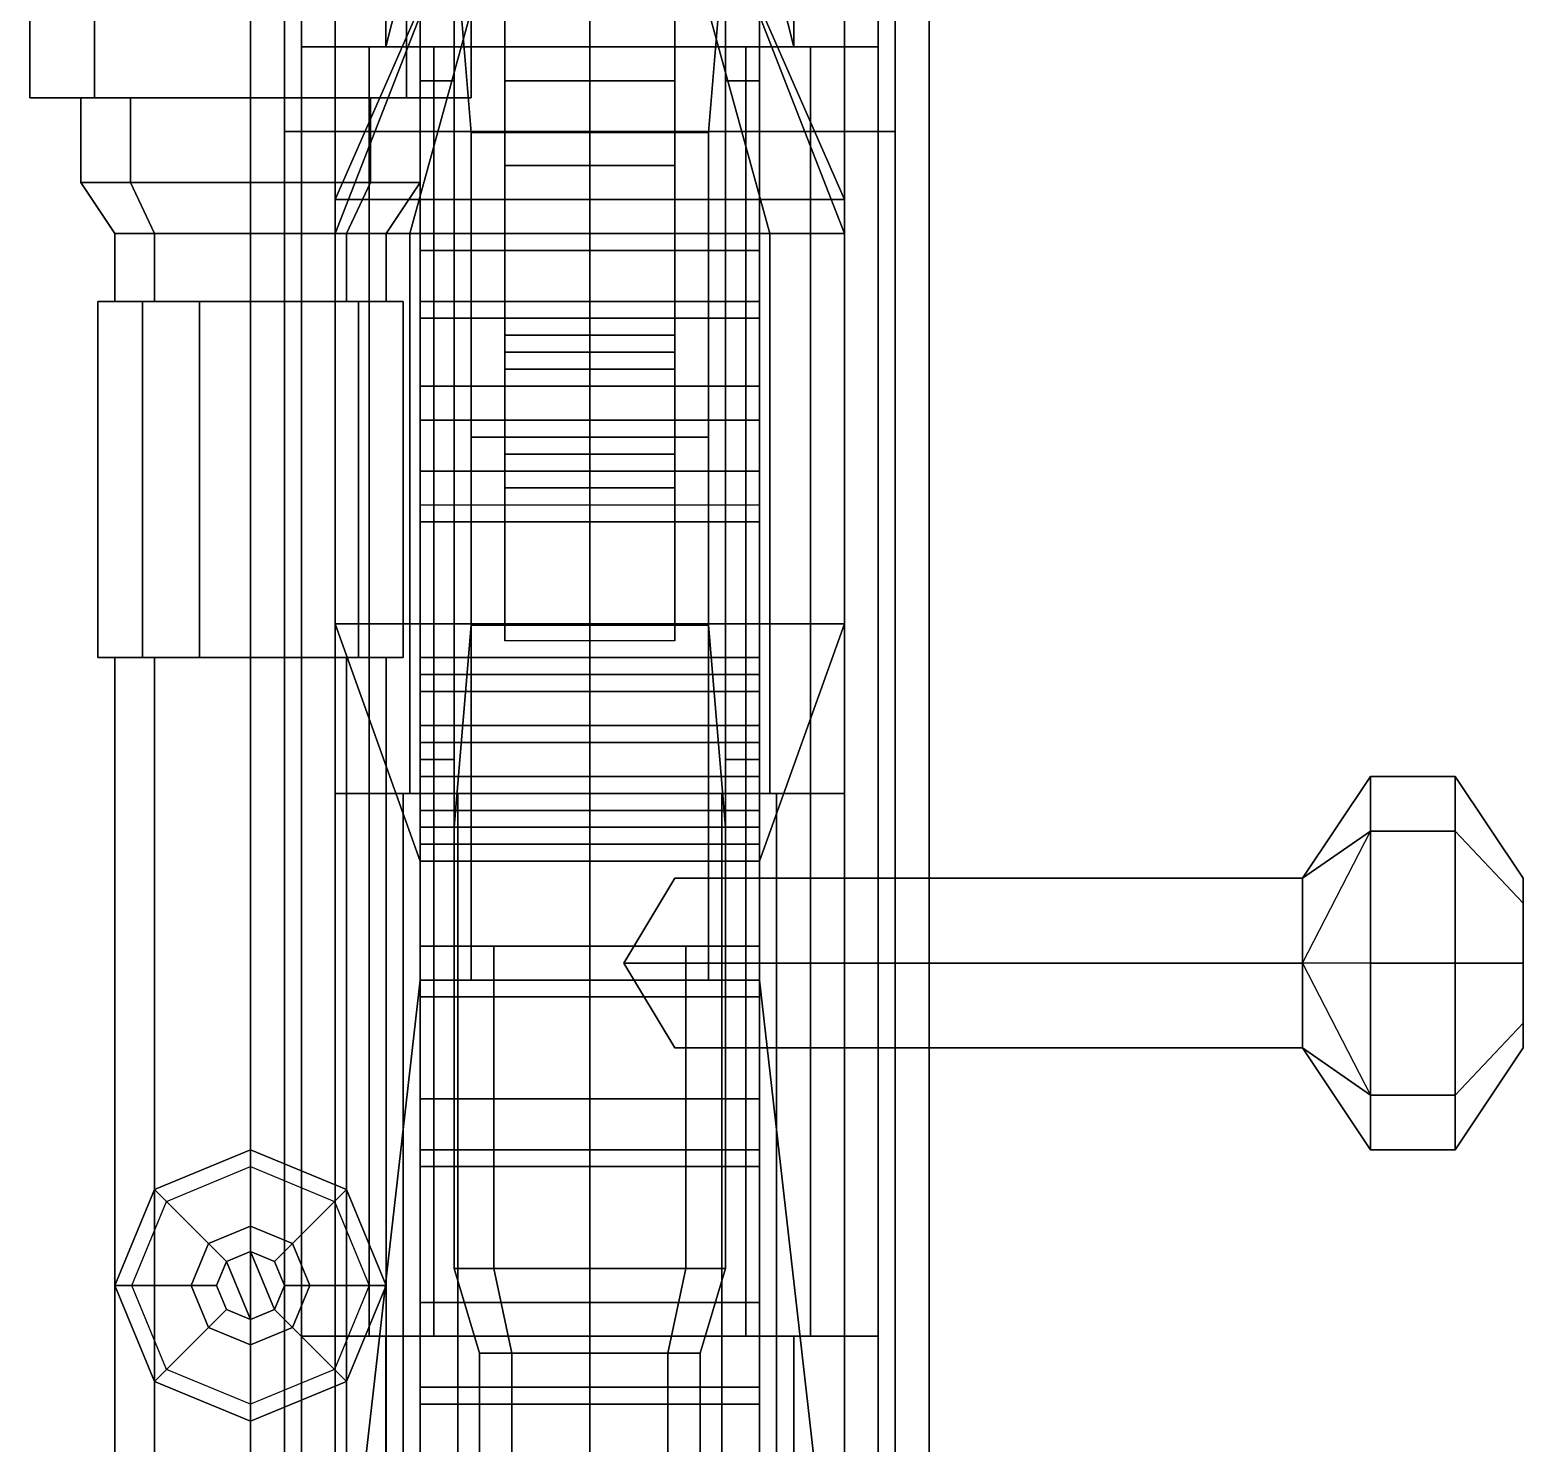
# Model space of a CAD drawing. Header units: millimetres. Extents: x -6.9 to 6.9, y -16.4 to 4.
# Drawn here: x -0.33 to 0.55, y -4.553 to -3.72 of the extents above; entities that cross this region are included whole.
import ezdxf

# ---------------------------------------------------------------- set-up
doc = ezdxf.new("R2010")
doc.units = ezdxf.units.MM
for name, color, linetype in [('mas_38', 7, 'Continuous'), ('mg_hotchkiss', 7, 'Continuous'), ('mg_tripod', 7, 'Continuous'), ('mle1924_29', 7, 'Continuous'), ('rifle_lebel', 7, 'Continuous'), ('rifle_mas', 7, 'Continuous'), ('scope', 2, 'Continuous')]:
    doc.layers.add(name, color=color, linetype=linetype)

msp = doc.modelspace()

# ---------------------------------------------------------------- linework, layer by layer
at = {"layer": 'mas_38'}
for points in [[(-0.1, -2.37, -0.01), (-0.1, -2.39, -0.21), (-0.1, -3.75, -0.11), (-0.1, -4.15, 0.12)], [(-0.08, -2.37, -0.01), (-0.1, -2.37, -0.01), (-0.1, -4.15, 0.12), (-0.08, -4.15, 0.12)], [(-0.08, -2.59, 0.05), (-0.08, -2.37, -0.01), (-0.08, -4.15, 0.12)], [(0.08, -2.37, -0.01), (0.08, -2.59, 0.05), (0.08, -4.15, 0.12)], [(0.1, -2.37, -0.01), (0.08, -2.37, -0.01), (0.08, -4.15, 0.12), (0.1, -4.15, 0.12)], [(0.1, -2.39, -0.21), (0.1, -2.37, -0.01), (0.1, -4.15, 0.12), (0.1, -3.75, -0.11)], [(-0.1, -2.39, -0.21), (-0.08, -2.39, -0.21), (-0.08, -3.75, -0.11), (-0.1, -3.75, -0.11)], [(-0.08, -2.39, -0.21), (-0.08, -2.4, -0.39), (-0.08, -3.66, -0.29), (-0.08, -3.75, -0.11)], [(0.08, -2.4, -0.39), (0.08, -2.39, -0.21), (0.08, -3.75, -0.11), (0.08, -3.66, -0.29)], [(0.08, -2.39, -0.21), (0.1, -2.39, -0.21), (0.1, -3.75, -0.11), (0.08, -3.75, -0.11)], [(-0.08, -2.63, 0.08), (-0.08, -2.59, 0.05), (-0.08, -4.15, 0.12)], [(0.08, -2.59, 0.05), (0.08, -2.63, 0.08), (0.08, -4.15, 0.12)], [(-0.08, -2.63, 0.14), (-0.08, -2.63, 0.08), (-0.08, -4.15, 0.12), (-0.08, -4.26, 0.14)], [(0.08, -4.26, 0.14), (0.08, -2.63, 0.14), (-0.08, -2.63, 0.14), (-0.08, -4.26, 0.14)], [(0.08, -2.63, 0.08), (0.08, -2.63, 0.14), (0.08, -4.26, 0.14), (0.08, -4.15, 0.12)], [(-0.08, -3.75, -0.11), (-0.08, -3.66, -0.29), (-0.08, -4.19, -0.23), (-0.08, -4.26, -0.08)], [(-0.08, -3.66, -0.29), (-0.08, -3.66, -0.42), (-0.08, -4.19, -0.35), (-0.08, -4.19, -0.23)], [(-0.08, -3.66, -0.42), (-0.07, -3.78052, -0.40408), (-0.07, -4.07085, -0.36574), (-0.08, -4.19, -0.35)], [(0.08, -3.66, -0.42), (0.07, -3.78052, -0.40408), (-0.07, -3.78052, -0.40408), (-0.08, -3.66, -0.42)], [(0.07, -3.78052, -0.40408), (0.08, -3.66, -0.42), (0.08, -4.19, -0.35), (0.07, -4.07085, -0.36574)], [(0.08, -3.66, -0.29), (0.08, -3.75, -0.11), (0.08, -4.26, -0.08), (0.08, -4.19, -0.23)], [(0.08, -3.66, -0.42), (0.08, -3.66, -0.29), (0.08, -4.19, -0.23), (0.08, -4.19, -0.35)], [(-0.1, -3.75, -0.11), (-0.08, -3.74996, -0.11008), (-0.08, -4.26, -0.08), (-0.1, -4.26, -0.08)], [(-0.1, -4.15, 0.12), (-0.1, -3.75, -0.11), (-0.1, -4.26, -0.08), (-0.1, -4.26, 0.12)], [(0.08, -3.75, -0.11), (0.1, -3.74996, -0.11008), (0.1, -4.26, -0.08), (0.08, -4.26, -0.08)], [(0.1, -3.75, -0.11), (0.1, -4.15, 0.12), (0.1, -4.26, 0.12), (0.1, -4.26, -0.08)], [(-0.07, -3.78052, -0.40408), (-0.07, -3.96, -1.82), (-0.07, -4.28, -1.77), (-0.07, -4.07085, -0.36574)], [(-0.07, -3.78052, -0.40408), (0.07, -3.78052, -0.40408), (0.07, -3.96, -1.82), (-0.07, -3.96, -1.82)], [(0.07, -3.96, -1.82), (0.07, -3.78052, -0.40408), (0.07, -4.07085, -0.36574), (0.07, -4.28, -1.77)], [(-0.07, -3.96, -1.82), (0.07, -3.96, -1.82), (0.07, -4.28, -1.77), (-0.07, -4.28, -1.77)], [(0.07, -4.07085, -0.36574), (0.08, -4.19, -0.35), (-0.08, -4.19, -0.35), (-0.07, -4.07085, -0.36574)], [(-0.07, -4.28, -1.77), (0.07, -4.28, -1.77), (0.07, -4.07085, -0.36574), (-0.07, -4.07085, -0.36574)], [(-0.08, -4.15, 0.12), (-0.1, -4.15, 0.12), (-0.1, -4.26, 0.12), (-0.08, -4.26, 0.12)], [(-0.08, -4.26, 0.14), (-0.08, -4.15, 0.12), (-0.08, -4.26, 0.12), (-0.08, -4.26, 0.14)], [(0.08, -4.15, 0.12), (0.08, -4.26, 0.14), (0.08, -4.26, 0.14), (0.08, -4.26, 0.12)], [(0.1, -4.15, 0.12), (0.08, -4.15, 0.12), (0.08, -4.26, 0.12), (0.1, -4.26, 0.12)], [(0.08, -4.19, -0.35), (0.08, -4.19, -0.23), (-0.08, -4.19, -0.23), (-0.08, -4.19, -0.35)], [(0.08, -4.19, -0.23), (0.08, -4.26, -0.08), (-0.08, -4.26, -0.08), (-0.08, -4.19, -0.23)], [(0.1, -4.26, -0.08), (0.1, -4.26, 0.12), (-0.1, -4.26, 0.12), (-0.1, -4.26, -0.08)], [(-0.05657, -4.26, 0.05657), (-0.08, -4.26), (-0.08, -4.45), (-0.05657, -4.45, 0.05657)], [(-0.08, -4.26), (-0.05657, -4.26, -0.05657), (-0.05657, -4.45, -0.05657), (-0.08, -4.45)], [(0.08, -4.26, 0.12), (0.08, -4.26, 0.14), (-0.08, -4.26, 0.14), (-0.08, -4.26, 0.12)], [(0, -4.26, 0.08), (-0.05657, -4.26, 0.05657), (-0.05657, -4.45, 0.05657), (0, -4.45, 0.08)], [(-0.05657, -4.26, -0.05657), (0, -4.26, -0.08), (0, -4.45, -0.08), (-0.05657, -4.45, -0.05657)], [(0.05657, -4.26, 0.05657), (0, -4.26, 0.08), (0, -4.45, 0.08), (0.05657, -4.45, 0.05657)], [(0, -4.26, -0.08), (0.05657, -4.26, -0.05657), (0.05657, -4.45, -0.05657), (0, -4.45, -0.08)], [(0.08, -4.26), (0.05657, -4.26, 0.05657), (0.05657, -4.45, 0.05657), (0.08, -4.45)], [(0.05657, -4.26, -0.05657), (0.08, -4.26), (0.08, -4.45), (0.05657, -4.45, -0.05657)], [(-0.04596, -4.5, -0.04596), (-0.065, -4.5), (-0.08, -4.45), (-0.05657, -4.45, -0.05657)], [(-0.065, -4.5), (-0.04596, -4.5, 0.04596), (-0.05657, -4.45, 0.05657), (-0.08, -4.45)], [(0, -4.5, -0.065), (-0.04596, -4.5, -0.04596), (-0.05657, -4.45, -0.05657), (0, -4.45, -0.08)], [(-0.04596, -4.5, 0.04596), (0, -4.5, 0.065), (0, -4.45, 0.08), (-0.05657, -4.45, 0.05657)], [(0.04596, -4.5, -0.04596), (0, -4.5, -0.065), (0, -4.45, -0.08), (0.05657, -4.45, -0.05657)], [(0, -4.5, 0.065), (0.04596, -4.5, 0.04596), (0.05657, -4.45, 0.05657), (0, -4.45, 0.08)], [(0.065, -4.5), (0.04596, -4.5, -0.04596), (0.05657, -4.45, -0.05657), (0.08, -4.45)], [(0.04596, -4.5, 0.04596), (0.065, -4.5), (0.08, -4.45), (0.05657, -4.45, 0.05657)], [(-0.04596, -4.5, 0.04596), (-0.065, -4.5), (-0.065, -6.3), (-0.04596, -6.3, 0.04596)], [(-0.065, -4.5), (-0.04596, -4.5, -0.04596), (-0.04596, -6.3, -0.04596), (-0.065, -6.3)], [(0, -4.5, 0.065), (-0.04596, -4.5, 0.04596), (-0.04596, -6.3, 0.04596), (0, -6.3, 0.065)], [(-0.04596, -4.5, -0.04596), (0, -4.5, -0.065), (0, -6.3, -0.065), (-0.04596, -6.3, -0.04596)], [(0.04596, -4.5, 0.04596), (0, -4.5, 0.065), (0, -6.3, 0.065), (0.04596, -6.3, 0.04596)], [(0, -4.5, -0.065), (0.04596, -4.5, -0.04596), (0.04596, -6.3, -0.04596), (0, -6.3, -0.065)], [(0.065, -4.5), (0.04596, -4.5, 0.04596), (0.04596, -6.3, 0.04596), (0.065, -6.3)], [(0.04596, -4.5, -0.04596), (0.065, -4.5), (0.065, -6.3), (0.04596, -6.3, -0.04596)]]:
    msp.add_3dface(points, dxfattribs=at)
at = {"layer": 'mg_hotchkiss'}
for points in [[(-0.15, -3.44, -0.95), (-0.15, -5.07, -0.95), (-0.15, -6.49, 0.14), (-0.15, -6.01, 0.14)], [(0.15, -3.44, -0.95), (0.15, -5.07, -0.95), (-0.15, -5.07, -0.95), (-0.15, -3.44, -0.95)], [(-0.15, -3.61, 0.16), (-0.15, -3.44, -0.95), (-0.15, -6.01, 0.14), (-0.15, -5.9, 0.16)], [(0.15, -6.49, 0.14), (0.15, -5.07, -0.95), (0.15, -3.44, -0.95), (0.15, -6.01, 0.14)], [(0.15, -6.01, 0.14), (0.15, -3.44, -0.95), (0.15, -3.61, 0.16), (0.15, -5.9, 0.16)], [(0.15, -5.9, 0.16), (0.15, -3.61, 0.16), (-0.15, -3.61, 0.16), (-0.15, -5.9, 0.16)], [(0.1, -3.93, -1.7), (0.1, -3.95, -1.76), (-0.1, -3.95, -1.76), (-0.1, -3.93, -1.7)], [(-0.1, -3.95, -1.76), (-0.1, -4.18, -1.76), (-0.1, -4.18, -1.54), (-0.1, -3.93, -1.7)], [(-0.1, -3.93, -1.6), (-0.1, -3.98, -1.41), (0.1, -3.98, -1.41), (0.1, -3.93, -1.6)], [(-0.1, -3.93, -1.7), (-0.1, -4.18, -1.54), (-0.1, -3.98, -1.41), (-0.1, -3.93, -1.6)], [(0.1, -3.93, -1.6), (0.1, -3.93, -1.7), (-0.1, -3.93, -1.7), (-0.1, -3.93, -1.6)], [(0.1, -4.18, -1.54), (0.1, -4.18, -1.76), (0.1, -3.95, -1.76), (0.1, -3.93, -1.7)], [(0.1, -3.98, -1.41), (0.1, -4.18, -1.54), (0.1, -3.93, -1.7), (0.1, -3.93, -1.6)], [(-0.1, -4.01, -1.82), (-0.1, -4.11, -1.82), (-0.1, -4.18, -1.76), (-0.1, -3.95, -1.76)], [(0.1, -3.95, -1.76), (0.1, -4.01, -1.82), (-0.1, -4.01, -1.82), (-0.1, -3.95, -1.76)], [(0.1, -4.18, -1.76), (0.1, -4.11, -1.82), (0.1, -4.01, -1.82), (0.1, -3.95, -1.76)], [(0.1, -4.14, -1.16), (0.1, -3.98, -1.41), (-0.1, -3.98, -1.41), (-0.1, -4.14, -1.16)], [(-0.1, -3.98, -1.41), (-0.1, -4.18, -1.54), (-0.1, -4.29, -1.3), (-0.1, -4.14, -1.16)], [(0.1, -4.29, -1.3), (0.1, -4.18, -1.54), (0.1, -3.98, -1.41), (0.1, -4.14, -1.16)], [(-0.1, -4.1, -0.99), (-0.1, -4.52, -1.02), (-0.1, -4.62, -0.95), (-0.1, -4, -0.95)], [(0.1, -4, -0.95), (0.1, -4.1, -0.99), (-0.1, -4.1, -0.99), (-0.1, -4, -0.95)], [(0.1, -4.62, -0.95), (0.1, -4.52, -1.02), (0.1, -4.1, -0.99), (0.1, -4, -0.95)], [(0.1, -4.01, -1.82), (0.1, -4.11, -1.82), (-0.1, -4.11, -1.82), (-0.1, -4.01, -1.82)], [(-0.1, -4.14, -1.07), (-0.1, -4.39, -1.1), (-0.1, -4.52, -1.02), (-0.1, -4.1, -0.99)], [(0.1, -4.1, -0.99), (0.1, -4.14, -1.07), (-0.1, -4.14, -1.07), (-0.1, -4.1, -0.99)], [(0.1, -4.52, -1.02), (0.1, -4.39, -1.1), (0.1, -4.14, -1.07), (0.1, -4.1, -0.99)], [(-0.1, -4.18, -1.76), (-0.1, -4.11, -1.82), (0.1, -4.11, -1.82), (0.1, -4.18, -1.76)], [(-0.1, -4.14, -1.16), (-0.1, -4.29, -1.3), (-0.1, -4.35, -1.24), (-0.1, -4.14, -1.07)], [(0.1, -4.14, -1.07), (0.1, -4.14, -1.16), (-0.1, -4.14, -1.16), (-0.1, -4.14, -1.07)], [(-0.1, -4.14, -1.07), (-0.1, -4.35, -1.24), (0.1, -4.35, -1.24), (0.1, -4.14, -1.07)], [(-0.1, -4.14, -1.07), (-0.1, -4.35, -1.24), (-0.1, -4.39, -1.2), (-0.1, -4.39, -1.1)], [(0.1, -4.14, -1.07), (0.1, -4.35, -1.24), (-0.1, -4.35, -1.24), (-0.1, -4.14, -1.07)], [(0.1, -4.35, -1.24), (0.1, -4.29, -1.3), (0.1, -4.14, -1.16), (0.1, -4.14, -1.07)], [(0.1, -4.39, -1.2), (0.1, -4.35, -1.24), (0.1, -4.14, -1.07), (0.1, -4.39, -1.1)], [(-0.1, -4.18, -1.54), (-0.1, -4.18, -1.76), (0.1, -4.18, -1.76), (0.1, -4.18, -1.54)], [(-0.1, -4.29, -1.3), (-0.1, -4.18, -1.54), (0.1, -4.18, -1.54), (0.1, -4.29, -1.3)], [(-0.1, -4.35, -1.24), (-0.1, -4.29, -1.3), (0.1, -4.29, -1.3), (0.1, -4.35, -1.24)], [(-0.1, -4.35, -1.24), (-0.1, -4.47, -1.34), (-0.1, -4.49, -1.31), (-0.1, -4.39, -1.2)], [(0.1, -4.35, -1.24), (0.1, -4.47, -1.34), (-0.1, -4.47, -1.34), (-0.1, -4.35, -1.24)], [(0.1, -4.49, -1.31), (0.1, -4.47, -1.34), (0.1, -4.35, -1.24), (0.1, -4.39, -1.2)], [(-0.1, -4.39, -1.1), (-0.1, -4.39, -1.2), (0.1, -4.39, -1.2), (0.1, -4.39, -1.1)], [(-0.1, -4.52, -1.02), (-0.1, -4.39, -1.1), (0.1, -4.39, -1.1), (0.1, -4.52, -1.02)], [(-0.1, -4.39, -1.2), (-0.1, -4.49, -1.31), (0.1, -4.49, -1.31), (0.1, -4.39, -1.2)], [(-0.1, -4.47, -1.34), (-0.1, -4.72, -1.34), (-0.1, -4.7, -1.31), (-0.1, -4.49, -1.31)], [(0.1, -4.47, -1.34), (0.1, -4.72, -1.34), (-0.1, -4.72, -1.34), (-0.1, -4.47, -1.34)], [(0.1, -4.7, -1.31), (0.1, -4.72, -1.34), (0.1, -4.47, -1.34), (0.1, -4.49, -1.31)], [(-0.1, -4.49, -1.31), (-0.1, -4.7, -1.31), (0.1, -4.7, -1.31), (0.1, -4.49, -1.31)], [(-0.1, -4.62, -0.95), (-0.1, -4.52, -1.02), (0.1, -4.52, -1.02), (0.1, -4.62, -0.95)]]:
    msp.add_3dface(points, dxfattribs=at)
at = {"layer": 'mg_tripod'}
for points in [[(0, -0.56964, -6.64711), (-0.2, -0.65204, -6.82959), (-0.2, -7.54, -3.32), (0, -7.4492, -3.1418)], [(0.2, -0.65204, -6.82959), (0, -0.56964, -6.64711), (0, -7.4492, -3.1418), (0.2, -7.54, -3.32)], [(-0.2, -0.65204, -6.82959), (0, -0.73444, -7.01207), (0, -7.6308, -3.4982), (-0.2, -7.54, -3.32)], [(0, -0.73444, -7.01207), (0.2, -0.65204, -6.82959), (0.2, -7.54, -3.32), (0, -7.6308, -3.4982)]]:
    msp.add_3dface(points, dxfattribs=at)
at = {"layer": 'mle1924_29'}
for points in [[(-0.15, -5.13, -0.51), (-0.15, -5.29, -0.31), (-0.15, -4.07, 0.29), (-0.15, -2.78, -0.51)], [(-0.15, -2.78, -0.51), (-0.15, -4.07, 0.29), (-0.15, -3.02, 0.21), (-0.15, -2.78, 0.15)], [(-0.1, -4.28, -0.51), (-0.15, -4.72, -0.51), (-0.15, -2.78, -0.51), (-0.1, -2.78, -0.51)], [(-0.1, -4.2, -0.61), (-0.1, -4.28, -0.51), (-0.1, -2.78, -0.51), (-0.1, -2.78, -0.61)], [(-0.1, -4.19, -0.64), (-0.1, -4.2, -0.61), (-0.1, -2.78, -0.61), (-0.1, -2.88, -0.64)], [(0.1, -2.78, -0.51), (0.1, -4.28, -0.51), (0.1, -4.2, -0.61), (0.1, -2.78, -0.61)], [(0.1, -2.78, -0.61), (0.1, -4.2, -0.61), (0.1, -4.19, -0.64), (0.1, -2.88, -0.64)], [(0.15, -4.72, -0.51), (0.1, -4.28, -0.51), (0.1, -2.78, -0.51), (0.15, -2.78, -0.51)], [(0.15, -4.07, 0.29), (0.15, -5.29, -0.31), (0.15, -5.13, -0.51), (0.15, -2.78, -0.51)], [(0.15, -3.02, 0.21), (0.15, -4.07, 0.29), (0.15, -2.78, -0.51), (0.15, -2.78, 0.15)], [(-0.15, -3.02, 0.21), (-0.15, -4.07, 0.29), (0.15, -4.07, 0.29), (0.15, -3.02, 0.21)], [(-0.1, -3.44, -0.93), (-0.1, -4.07, -0.92), (-0.1, -4.07, -0.9), (-0.1, -3.44, -0.91)], [(0.1, -4.07, -0.92), (-0.1, -4.07, -0.92), (-0.1, -3.44, -0.93), (0.1, -3.44, -0.93)], [(0.1, -3.44, -0.91), (-0.1, -3.44, -0.91), (-0.1, -4.07, -0.9), (0.1, -4.07, -0.9)], [(0.1, -4.07, -0.9), (0.1, -4.07, -0.92), (0.1, -3.44, -0.93), (0.1, -3.44, -0.91)], [(0.1, -3.85, -0.64), (-0.1, -3.85, -0.64), (-0.1, -3.64, -0.64), (0.1, -3.64, -0.64)], [(-0.1, -3.85, -0.81), (-0.1, -3.85, -0.73), (-0.1, -3.82, -0.7), (-0.1, -3.82, -0.81)], [(-0.1, -3.89, -0.87), (-0.1, -3.85, -0.81), (-0.1, -3.82, -0.81), (-0.1, -3.88, -0.89)], [(-0.1, -3.85, -0.73), (-0.1, -3.93, -0.64), (-0.1, -3.85, -0.64), (-0.1, -3.82, -0.7)], [(0.1, -3.88, -0.89), (-0.1, -3.88, -0.89), (-0.1, -3.82, -0.81), (0.1, -3.82, -0.81)], [(0.1, -3.82, -0.81), (-0.1, -3.82, -0.81), (-0.1, -3.82, -0.7), (0.1, -3.82, -0.7)], [(0.1, -3.82, -0.7), (-0.1, -3.82, -0.7), (-0.1, -3.85, -0.64), (0.1, -3.85, -0.64)], [(0.1, -3.82, -0.7), (0.1, -3.85, -0.73), (0.1, -3.85, -0.81), (0.1, -3.82, -0.81)], [(0.1, -3.82, -0.81), (0.1, -3.85, -0.81), (0.1, -3.89, -0.87), (0.1, -3.88, -0.89)], [(0.1, -3.85, -0.64), (0.1, -3.93, -0.64), (0.1, -3.85, -0.73), (0.1, -3.82, -0.7)], [(0.1, -3.93, -0.64), (-0.1, -3.93, -0.64), (-0.1, -3.85, -0.73), (0.1, -3.85, -0.73)], [(0.1, -3.85, -0.73), (-0.1, -3.85, -0.73), (-0.1, -3.85, -0.81), (0.1, -3.85, -0.81)], [(0.1, -3.85, -0.81), (-0.1, -3.85, -0.81), (-0.1, -3.89, -0.87), (0.1, -3.89, -0.87)], [(0.1, -3.89, -0.87), (-0.1, -3.89, -0.87), (-0.1, -3.88, -0.89), (0.1, -3.88, -0.89)], [(0.1, -4.09, -0.64), (-0.1, -4.09, -0.64), (-0.1, -3.93, -0.64), (0.1, -3.93, -0.64)], [(-0.15, -4.07, 0.29), (-0.1, -4.21, 0.29), (0.1, -4.21, 0.29), (0.15, -4.07, 0.29)], [(-0.15, -5.29, -0.31), (-0.15, -5.7, -0.31), (-0.15, -6.25, 0.29), (-0.15, -4.07, 0.29)], [(-0.15, -4.07, 0.29), (-0.15, -6.25, 0.29), (-0.1, -5.17, 0.29), (-0.1, -4.21, 0.29)], [(-0.1, -4.07, -0.92), (-0.1, -4.14, -0.88), (-0.1, -4.13, -0.86), (-0.1, -4.07, -0.9)], [(0.1, -4.14, -0.88), (-0.1, -4.14, -0.88), (-0.1, -4.07, -0.92), (0.1, -4.07, -0.92)], [(0.1, -4.07, -0.9), (-0.1, -4.07, -0.9), (-0.1, -4.13, -0.86), (0.1, -4.13, -0.86)], [(0.1, -4.13, -0.86), (0.1, -4.14, -0.88), (0.1, -4.07, -0.92), (0.1, -4.07, -0.9)], [(0.1, -4.21, 0.29), (0.1, -5.17, 0.29), (0.15, -6.25, 0.29), (0.15, -4.07, 0.29)], [(0.15, -6.25, 0.29), (0.15, -5.7, -0.31), (0.15, -5.29, -0.31), (0.15, -4.07, 0.29)], [(-0.1, -4.18, -0.73), (-0.1, -4.19, -0.64), (-0.1, -4.09, -0.64), (-0.1, -4.16, -0.73)], [(0.1, -4.16, -0.73), (-0.1, -4.16, -0.73), (-0.1, -4.09, -0.64), (0.1, -4.09, -0.64)], [(0.1, -4.09, -0.64), (0.1, -4.19, -0.64), (0.1, -4.18, -0.73), (0.1, -4.16, -0.73)], [(-0.1, -4.14, -0.88), (-0.1, -4.18, -0.81), (-0.1, -4.16, -0.81), (-0.1, -4.13, -0.86)], [(0.1, -4.13, -0.86), (-0.1, -4.13, -0.86), (-0.1, -4.16, -0.81), (0.1, -4.16, -0.81)], [(0.1, -4.16, -0.81), (0.1, -4.18, -0.81), (0.1, -4.14, -0.88), (0.1, -4.13, -0.86)], [(0.1, -4.18, -0.81), (-0.1, -4.18, -0.81), (-0.1, -4.14, -0.88), (0.1, -4.14, -0.88)], [(-0.1, -4.18, -0.81), (-0.1, -4.18, -0.73), (-0.1, -4.16, -0.73), (-0.1, -4.16, -0.81)], [(0.1, -4.16, -0.81), (-0.1, -4.16, -0.81), (-0.1, -4.16, -0.73), (0.1, -4.16, -0.73)], [(0.1, -4.16, -0.73), (0.1, -4.18, -0.73), (0.1, -4.18, -0.81), (0.1, -4.16, -0.81)], [(0.1, -4.19, -0.64), (-0.1, -4.19, -0.64), (-0.1, -4.18, -0.73), (0.1, -4.18, -0.73)], [(0.1, -4.18, -0.73), (-0.1, -4.18, -0.73), (-0.1, -4.18, -0.81), (0.1, -4.18, -0.81)], [(0.1, -4.2, -0.61), (-0.1, -4.2, -0.61), (-0.1, -4.19, -0.64), (0.1, -4.19, -0.64)], [(0.1, -4.28, -0.51), (-0.1, -4.28, -0.51), (-0.1, -4.2, -0.61), (0.1, -4.2, -0.61)], [(-0.1, -4.21, 0.29), (-0.1, -4.38, 1.97), (0.1, -4.38, 1.97), (0.1, -4.21, 0.29)], [(-0.1, -4.38, 1.97), (-0.1, -4.21, 0.29), (-0.1, -5.17, 0.29), (-0.1, -5.27, 1.67)], [(0.1, -4.21, 0.29), (0.1, -4.38, 1.97), (0.1, -5.27, 1.67), (0.1, -5.17, 0.29)], [(0.15, -4.72, -0.51), (-0.15, -4.72, -0.51), (-0.1, -4.28, -0.51), (0.1, -4.28, -0.51)], [(-0.1, -4.38, 1.97), (-0.1, -4.53, 1.94), (0.1, -4.53, 1.94), (0.1, -4.38, 1.97)], [(-0.1, -4.38, 1.97), (-0.1, -5.27, 1.67), (-0.1, -5.06, 1.77), (-0.1, -4.53, 1.94)], [(0.1, -4.53, 1.94), (0.1, -5.06, 1.77), (0.1, -5.27, 1.67), (0.1, -4.38, 1.97)], [(-0.1, -4.53, 1.94), (-0.1, -5.06, 1.77), (0.1, -5.06, 1.77), (0.1, -4.53, 1.94)]]:
    msp.add_3dface(points, dxfattribs=at)
at = {"layer": 'rifle_lebel'}
for points in [[(-0.15, -3.82, -0.44), (-0.15, -3.71, -0.39), (0, -3.48, -0.51), (0, -3.82, -0.48)], [(0, -3.48, -0.51), (0.15, -3.71, -0.39), (0.15, -3.82, -0.44), (0, -3.82, -0.48)], [(-0.05, -3.53, -0.79), (-0.05, -3.49, -0.81), (-0.05, -3.8, -0.81), (-0.05, -3.75, -0.79)], [(-0.05, -3.8, -0.81), (-0.05, -3.49, -0.81), (0.05, -3.49, -0.81), (0.05, -3.8, -0.81)], [(0.05, -3.8, -0.81), (0.05, -3.49, -0.81), (0.05, -3.53, -0.79), (0.05, -3.75, -0.79)], [(0.05, -3.75, -0.79), (0.05, -3.53, -0.79), (-0.05, -3.53, -0.79), (-0.05, -3.75, -0.79)], [(-0.08, -3.66, 0.03), (-0.15, -3.58, -0.09), (-0.15, -3.71, -0.39), (-0.15, -3.82, -0.44)], [(0.15, -3.71, -0.39), (0.15, -3.58, -0.09), (0.08, -3.66, 0.03), (0.15, -3.82, -0.44)], [(-0.05657, -3.66, 0.08657), (-0.08, -3.66, 0.03), (-0.15, -3.84, 0.03), (-0.10607, -3.84, 0.13607)], [(-0.08, -3.66, 0.03), (-0.15, -3.82, -0.44), (-0.15, -3.82, -0.44), (-0.15, -3.84, 0.03)], [(0, -3.66, 0.11), (-0.05657, -3.66, 0.08657), (-0.10607, -3.84, 0.13607), (0, -3.84, 0.18)], [(0.05657, -3.66, 0.08657), (0, -3.66, 0.11), (0, -3.84, 0.18), (0.10607, -3.84, 0.13607)], [(0.08, -3.66, 0.03), (0.05657, -3.66, 0.08657), (0.10607, -3.84, 0.13607), (0.15, -3.84, 0.03)], [(0.15, -3.82, -0.44), (0.08, -3.66, 0.03), (0.15, -3.84, 0.03), (0.15, -3.82, -0.44)], [(0.05, -3.84, -0.75), (0.05, -3.75, -0.79), (-0.05, -3.75, -0.79), (-0.05, -3.84, -0.75)], [(-0.05, -3.75, -0.79), (-0.05, -3.8, -0.81), (-0.05, -3.9, -0.76), (-0.05, -3.84, -0.75)], [(0.05, -3.9, -0.76), (0.05, -3.8, -0.81), (0.05, -3.75, -0.79), (0.05, -3.84, -0.75)], [(-0.05, -3.9, -0.76), (-0.05, -3.8, -0.81), (0.05, -3.8, -0.81), (0.05, -3.9, -0.76)], [(-0.15, -3.84, 0.03), (-0.15, -3.82, -0.44), (-0.15, -4.17, -0.41), (-0.15, -4.17, 0.03)], [(-0.15, -3.82, -0.44), (0, -3.82, -0.48), (0, -4.17, -0.45), (-0.15, -4.17, -0.41)], [(0, -3.82, -0.48), (0.15, -3.82, -0.44), (0.15, -4.17, -0.41), (0, -4.17, -0.45)], [(0.15, -3.82, -0.44), (0.15, -3.84, 0.03), (0.15, -4.17, 0.03), (0.15, -4.17, -0.41)], [(-0.10607, -3.84, 0.13607), (-0.15, -3.84, 0.03), (-0.15, -4.17, 0.03), (-0.10607, -4.17, 0.13607)], [(0, -3.84, 0.18), (-0.10607, -3.84, 0.13607), (-0.10607, -4.17, 0.13607), (0, -4.17, 0.18)], [(-0.05, -3.84, -0.75), (-0.05, -3.9, -0.76), (-0.05, -3.97, -0.67), (-0.05, -3.91, -0.66)], [(0.05, -3.91, -0.66), (0.05, -3.84, -0.75), (-0.05, -3.84, -0.75), (-0.05, -3.91, -0.66)], [(0.10607, -3.84, 0.13607), (0, -3.84, 0.18), (0, -4.17, 0.18), (0.10607, -4.17, 0.13607)], [(0.05, -3.97, -0.67), (0.05, -3.9, -0.76), (0.05, -3.84, -0.75), (0.05, -3.91, -0.66)], [(0.15, -3.84, 0.03), (0.10607, -3.84, 0.13607), (0.10607, -4.17, 0.13607), (0.15, -4.17, 0.03)], [(-0.05, -3.97, -0.67), (-0.05, -3.9, -0.76), (0.05, -3.9, -0.76), (0.05, -3.97, -0.67)], [(0.05, -3.92, -0.54), (0.05, -3.91, -0.66), (-0.05, -3.91, -0.66), (-0.05, -3.92, -0.54)], [(-0.05, -3.91, -0.66), (-0.05, -3.97, -0.67), (-0.05, -3.99, -0.54), (-0.05, -3.92, -0.54)], [(0.05, -3.99, -0.54), (0.05, -3.97, -0.67), (0.05, -3.91, -0.66), (0.05, -3.92, -0.54)], [(-0.05, -3.92, -0.54), (-0.05, -3.99, -0.54), (-0.05, -4.08, -0.44), (-0.05, -3.92, -0.44)], [(0.05, -3.92, -0.44), (0.05, -3.92, -0.54), (-0.05, -3.92, -0.54), (-0.05, -3.92, -0.44)], [(0.05, -4.08, -0.44), (0.05, -3.99, -0.54), (0.05, -3.92, -0.54), (0.05, -3.92, -0.44)], [(-0.05, -3.99, -0.54), (-0.05, -3.97, -0.67), (0.05, -3.97, -0.67), (0.05, -3.99, -0.54)], [(-0.05, -4.08, -0.44), (-0.05, -3.99, -0.54), (0.05, -3.99, -0.54), (0.05, -4.08, -0.44)], [(0.46, -4.19222, 0.15778), (0.46, -4.16, 0.08), (0.42, -4.22, 0.08), (0.42, -4.27, 0.13)], [(0.46, -4.16, 0.08), (0.46, -4.19222, 0.00222), (0.42, -4.22, 0.08)], [(0.51, -4.19222, 0.15778), (0.51, -4.16, 0.08), (0.46, -4.16, 0.08), (0.46, -4.19222, 0.15778)], [(0.51, -4.16, 0.08), (0.51, -4.19222, 0.00222), (0.46, -4.19222, 0.00222), (0.46, -4.16, 0.08)], [(0.51, -4.19222, 0.00222), (0.51, -4.16, 0.08), (0.55, -4.22, 0.08), (0.55, -4.23464, 0.04464)], [(0.51, -4.16, 0.08), (0.51, -4.19222, 0.15778), (0.55, -4.23464, 0.11536), (0.55, -4.22, 0.08)], [(-0.11, -4.17, 0.03), (-0.15, -4.17, 0.03), (-0.15, -4.92, 0.03), (-0.11, -4.92, 0.03)], [(-0.15, -4.17, 0.03), (-0.15, -4.17, -0.41), (-0.15, -4.92, -0.38), (-0.15, -4.92, 0.03)], [(-0.15, -4.17, -0.41), (0, -4.17, -0.45), (0, -4.92, -0.42), (-0.15, -4.92, -0.38)], [(-0.10607, -4.17, 0.13607), (-0.15, -4.17, 0.03), (-0.11, -4.17, 0.03), (-0.07778, -4.17, 0.10778)], [(-0.07778, -4.17, 0.10778), (-0.11, -4.17, 0.03), (-0.11, -4.92, 0.03), (-0.07778, -4.92, 0.10778)], [(0, -4.17, 0.18), (-0.10607, -4.17, 0.13607), (-0.07778, -4.17, 0.10778), (0, -4.17, 0.14)], [(0, -4.17, 0.14), (-0.07778, -4.17, 0.10778), (-0.07778, -4.92, 0.10778), (0, -4.92, 0.14)], [(0.07778, -4.17, 0.10778), (0, -4.17, 0.14), (0, -4.92, 0.14), (0.07778, -4.92, 0.10778)], [(0, -4.17, -0.45), (0.15, -4.17, -0.41), (0.15, -4.92, -0.38), (0, -4.92, -0.42)], [(0.10607, -4.17, 0.13607), (0, -4.17, 0.18), (0, -4.17, 0.14), (0.07778, -4.17, 0.10778)], [(0.11, -4.17, 0.03), (0.07778, -4.17, 0.10778), (0.07778, -4.92, 0.10778), (0.11, -4.92, 0.03)], [(0.15, -4.17, 0.03), (0.10607, -4.17, 0.13607), (0.07778, -4.17, 0.10778), (0.11, -4.17, 0.03)], [(0.15, -4.17, 0.03), (0.11, -4.17, 0.03), (0.11, -4.92, 0.03), (0.15, -4.92, 0.03)], [(0.15, -4.17, -0.41), (0.15, -4.17, 0.03), (0.15, -4.92, 0.03), (0.15, -4.92, -0.38)], [(0.46, -4.19222, 0.00222), (0.46, -4.27, -0.03), (0.42, -4.27, 0.03), (0.42, -4.22, 0.08)], [(0.51, -4.27, 0.19), (0.51, -4.19222, 0.15778), (0.46, -4.19222, 0.15778), (0.46, -4.27, 0.19)], [(0.51, -4.19222, 0.00222), (0.51, -4.27, -0.03), (0.46, -4.27, -0.03), (0.46, -4.19222, 0.00222)], [(0.51, -4.27, -0.03), (0.51, -4.19222, 0.00222), (0.55, -4.23464, 0.04464), (0.55, -4.27, 0.03)], [(0.51, -4.19222, 0.15778), (0.51, -4.27, 0.19), (0.55, -4.27, 0.13), (0.55, -4.23464, 0.11536)], [(0.42, -4.27, 0.13), (0.42, -4.22, 0.08), (0.05, -4.22, 0.08), (0.02, -4.27, 0.13)], [(0.42, -4.22, 0.08), (0.42, -4.27, 0.03), (0.02, -4.27, 0.03), (0.05, -4.22, 0.08)], [(0.55, -4.23464, 0.11536), (0.55, -4.27, 0.13), (0.55, -4.30536, 0.11536), (0.55, -4.22, 0.08)], [(0.55, -4.22, 0.08), (0.55, -4.30536, 0.11536), (0.55, -4.32, 0.08), (0.55, -4.23464, 0.04464)], [(0.55, -4.23464, 0.04464), (0.55, -4.32, 0.08), (0.55, -4.30536, 0.04464), (0.55, -4.27, 0.03)], [(0.42, -4.32, 0.08), (0.42, -4.27, 0.13), (0.02, -4.27, 0.13), (0.05, -4.32, 0.08)], [(0.42, -4.27, 0.03), (0.42, -4.32, 0.08), (0.05, -4.32, 0.08), (0.02, -4.27, 0.03)], [(0.46, -4.34778, 0.00222), (0.46, -4.38, 0.08), (0.42, -4.32, 0.08), (0.42, -4.27, 0.03)], [(0.46, -4.34778, 0.15778), (0.46, -4.27, 0.19), (0.42, -4.27, 0.13), (0.42, -4.32, 0.08)], [(0.51, -4.27, -0.03), (0.51, -4.34778, 0.00222), (0.46, -4.34778, 0.00222), (0.46, -4.27, -0.03)], [(0.51, -4.34778, 0.15778), (0.51, -4.27, 0.19), (0.46, -4.27, 0.19), (0.46, -4.34778, 0.15778)], [(0.51, -4.27, 0.19), (0.51, -4.34778, 0.15778), (0.55, -4.30536, 0.11536), (0.55, -4.27, 0.13)], [(0.51, -4.34778, 0.00222), (0.51, -4.27, -0.03), (0.55, -4.27, 0.03), (0.55, -4.30536, 0.04464)], [(0.51, -4.34778, 0.15778), (0.51, -4.38, 0.08), (0.55, -4.32, 0.08), (0.55, -4.30536, 0.11536)], [(0.51, -4.38, 0.08), (0.51, -4.34778, 0.00222), (0.55, -4.30536, 0.04464), (0.55, -4.32, 0.08)], [(0.46, -4.38, 0.08), (0.46, -4.34778, 0.15778), (0.42, -4.32, 0.08)], [(0.51, -4.34778, 0.00222), (0.51, -4.38, 0.08), (0.46, -4.38, 0.08), (0.46, -4.34778, 0.00222)], [(0.51, -4.38, 0.08), (0.51, -4.34778, 0.15778), (0.46, -4.34778, 0.15778), (0.46, -4.38, 0.08)]]:
    msp.add_3dface(points, dxfattribs=at)
at = {"layer": 'rifle_mas'}
for points in [[(-0.17, -3.07, -0.08), (-0.18, -2.88, -0.08), (-0.18, -4.76, -0.08), (-0.17, -4.76, -0.08)], [(0.18, -2.88, -0.08), (0.17, -3.07, -0.08), (0.17, -4.76, -0.08), (0.18, -4.76, -0.08)], [(-0.12021, -3.07, 0.09021), (-0.17, -3.07, -0.02), (-0.17, -3.73, -0.02), (-0.12021, -3.73, 0.09021)], [(-0.17, -3.07, -0.02), (-0.17, -3.07, -0.08), (-0.17, -4.76, -0.08), (-0.17, -4.78, -0.02)], [(-0.1, -3.07, 0.09858), (-0.12021, -3.07, 0.09021), (-0.12021, -3.73, 0.09021), (-0.1, -3.65, 0.09858)], [(0.12021, -3.07, 0.09021), (0.1, -3.07, 0.09858), (0.1, -3.65, 0.09858), (0.12021, -3.73, 0.09021)], [(0.17, -3.07, -0.02), (0.12021, -3.07, 0.09021), (0.12021, -3.73, 0.09021), (0.17, -3.73, -0.02)], [(0.17, -3.07, -0.08), (0.17, -3.07, -0.02), (0.17, -4.78, -0.02), (0.17, -4.76, -0.08)], [(-0.18, -4.76, -0.08), (-0.18, -3.6, -0.08), (-0.18, -3.5, -0.14), (-0.18, -3.6, -0.24)], [(0.18, -3.6, -0.08), (0.18, -4.76, -0.08), (0.18, -3.6, -0.24), (0.18, -3.5, -0.14)], [(-0.18, -4.76, -0.47), (-0.18, -4.76, -0.08), (-0.18, -3.6, -0.24), (-0.18, -3.6, -0.56)], [(0.18, -4.76, -0.08), (0.18, -4.76, -0.47), (0.18, -3.6, -0.56), (0.18, -3.6, -0.24)], [(-0.12021, -3.73, 0.09021), (0, -3.73, 0.14), (0, -3.65, 0.14), (-0.1, -3.65, 0.09858)], [(0, -3.73, 0.14), (0.12021, -3.73, 0.09021), (0.1, -3.65, 0.09858), (0, -3.65, 0.14)], [(0.18, -3.78, -0.59), (-0.18, -3.78, -0.59), (-0.18, -3.66589, -0.55489), (0.18, -3.66589, -0.55489)], [(-0.18, -4.57, -0.52), (-0.18, -4.62538, -0.48044), (-0.18, -3.66589, -0.55489), (-0.18, -3.78, -0.59)], [(0.18, -4.62538, -0.48044), (0.18, -4.57, -0.52), (0.18, -3.78, -0.59), (0.18, -3.66589, -0.55489)], [(-0.13, -3.73, -0.02), (-0.17, -3.73, -0.02), (-0.17, -4.49, -0.02), (-0.13, -4.49, -0.02)], [(-0.13, -3.73, -0.02), (-0.09192, -3.73, 0.07192), (-0.12021, -3.73, 0.09021), (-0.17, -3.73, -0.02)], [(-0.09192, -3.73, 0.07192), (-0.13, -3.73, -0.02), (-0.13, -4.49, -0.02), (-0.09192, -4.49, 0.07192)], [(-0.09192, -3.73, 0.07192), (0, -3.73, 0.11), (0, -3.73, 0.14), (-0.12021, -3.73, 0.09021)], [(0, -3.73, 0.11), (-0.09192, -3.73, 0.07192), (-0.09192, -4.49, 0.07192), (0, -4.49, 0.11)], [(0.09192, -3.73, 0.07192), (0, -3.73, 0.11), (0, -4.49, 0.11), (0.09192, -4.49, 0.07192)], [(0, -3.73, 0.11), (0.09192, -3.73, 0.07192), (0.12021, -3.73, 0.09021), (0, -3.73, 0.14)], [(0.13, -3.73, -0.02), (0.09192, -3.73, 0.07192), (0.09192, -4.49, 0.07192), (0.13, -4.49, -0.02)], [(0.09192, -3.73, 0.07192), (0.13, -3.73, -0.02), (0.17, -3.73, -0.02), (0.12021, -3.73, 0.09021)], [(0.17, -3.73, -0.02), (0.13, -3.73, -0.02), (0.13, -4.49, -0.02), (0.17, -4.49, -0.02)], [(0.18, -4.57, -0.52), (-0.18, -4.57, -0.52), (-0.18, -3.78, -0.59), (0.18, -3.78, -0.59)], [(-0.12021, -4.49, 0.09021), (-0.17, -4.49, -0.02), (-0.17, -4.78, -0.02), (-0.12021, -4.78, 0.09021)], [(-0.09192, -4.49, 0.07192), (-0.13, -4.49, -0.02), (-0.17, -4.49, -0.02), (-0.12021, -4.49, 0.09021)], [(0, -4.49, 0.14), (-0.12021, -4.49, 0.09021), (-0.12021, -4.78, 0.09021), (0, -4.78, 0.14)], [(0, -4.49, 0.11), (-0.09192, -4.49, 0.07192), (-0.12021, -4.49, 0.09021), (0, -4.49, 0.14)], [(0.12021, -4.49, 0.09021), (0, -4.49, 0.14), (0, -4.78, 0.14), (0.12021, -4.78, 0.09021)], [(0.09192, -4.49, 0.07192), (0, -4.49, 0.11), (0, -4.49, 0.14), (0.12021, -4.49, 0.09021)], [(0.13, -4.49, -0.02), (0.09192, -4.49, 0.07192), (0.12021, -4.49, 0.09021), (0.17, -4.49, -0.02)], [(0.17, -4.49, -0.02), (0.12021, -4.49, 0.09021), (0.12021, -4.78, 0.09021), (0.17, -4.78, -0.02)]]:
    msp.add_3dface(points, dxfattribs=at)
at = {"layer": 'scope'}
for points in [[(-0.33, -3.76, 0.35), (-0.29192, -3.76, 0.44192), (-0.29192, -3.71, 0.44192), (-0.33, -3.71, 0.35)], [(-0.29192, -3.76, 0.25808), (-0.33, -3.76, 0.35), (-0.33, -3.71, 0.35), (-0.29192, -3.71, 0.25808)], [(-0.29192, -3.76, 0.44192), (-0.2, -3.76, 0.48), (-0.2, -3.71, 0.48), (-0.29192, -3.71, 0.44192)], [(-0.2, -3.76, 0.22), (-0.29192, -3.76, 0.25808), (-0.29192, -3.71, 0.25808), (-0.2, -3.71, 0.22)], [(-0.2, -3.76, 0.48), (-0.10808, -3.76, 0.44192), (-0.10808, -3.71, 0.44192), (-0.2, -3.71, 0.48)], [(-0.10808, -3.76, 0.25808), (-0.2, -3.76, 0.22), (-0.2, -3.71, 0.22), (-0.10808, -3.71, 0.25808)], [(-0.10808, -3.76, 0.44192), (-0.07, -3.76, 0.35), (-0.07, -3.71, 0.35), (-0.10808, -3.71, 0.44192)], [(-0.07, -3.76, 0.35), (-0.10808, -3.76, 0.25808), (-0.10808, -3.71, 0.25808), (-0.07, -3.71, 0.35)], [(-0.27071, -3.76, 0.27929), (-0.3, -3.76, 0.35), (-0.33, -3.76, 0.35), (-0.29192, -3.76, 0.25808)], [(-0.3, -3.76, 0.35), (-0.27071, -3.76, 0.42071), (-0.29192, -3.76, 0.44192), (-0.33, -3.76, 0.35)], [(-0.3, -3.81, 0.35), (-0.27071, -3.81, 0.42071), (-0.27071, -3.76, 0.42071), (-0.3, -3.76, 0.35)], [(-0.27071, -3.81, 0.27929), (-0.3, -3.81, 0.35), (-0.3, -3.76, 0.35), (-0.27071, -3.76, 0.27929)], [(-0.2, -3.76, 0.25), (-0.27071, -3.76, 0.27929), (-0.29192, -3.76, 0.25808), (-0.2, -3.76, 0.22)], [(-0.27071, -3.76, 0.42071), (-0.2, -3.76, 0.45), (-0.2, -3.76, 0.48), (-0.29192, -3.76, 0.44192)], [(-0.27071, -3.81, 0.42071), (-0.2, -3.81, 0.45), (-0.2, -3.76, 0.45), (-0.27071, -3.76, 0.42071)], [(-0.2, -3.81, 0.25), (-0.27071, -3.81, 0.27929), (-0.27071, -3.76, 0.27929), (-0.2, -3.76, 0.25)], [(-0.2, -3.81, 0.45), (-0.12929, -3.81, 0.42071), (-0.12929, -3.76, 0.42071), (-0.2, -3.76, 0.45)], [(-0.12929, -3.81, 0.27929), (-0.2, -3.81, 0.25), (-0.2, -3.76, 0.25), (-0.12929, -3.76, 0.27929)], [(-0.2, -3.76, 0.45), (-0.12929, -3.76, 0.42071), (-0.10808, -3.76, 0.44192), (-0.2, -3.76, 0.48)], [(-0.12929, -3.76, 0.27929), (-0.2, -3.76, 0.25), (-0.2, -3.76, 0.22), (-0.10808, -3.76, 0.25808)], [(-0.12929, -3.81, 0.42071), (-0.1, -3.81, 0.35), (-0.1, -3.76, 0.35), (-0.12929, -3.76, 0.42071)], [(-0.1, -3.81, 0.35), (-0.12929, -3.81, 0.27929), (-0.12929, -3.76, 0.27929), (-0.1, -3.76, 0.35)], [(-0.12929, -3.76, 0.42071), (-0.1, -3.76, 0.35), (-0.07, -3.76, 0.35), (-0.10808, -3.76, 0.44192)], [(-0.1, -3.76, 0.35), (-0.12929, -3.76, 0.27929), (-0.10808, -3.76, 0.25808), (-0.07, -3.76, 0.35)], [(-0.3, -3.81, 0.35), (-0.27071, -3.81, 0.27929), (-0.25657, -3.84, 0.29343), (-0.28, -3.84, 0.35)], [(-0.27071, -3.81, 0.42071), (-0.3, -3.81, 0.35), (-0.28, -3.84, 0.35), (-0.25657, -3.84, 0.40657)], [(-0.27071, -3.81, 0.27929), (-0.2, -3.81, 0.25), (-0.2, -3.84, 0.27), (-0.25657, -3.84, 0.29343)], [(-0.2, -3.81, 0.45), (-0.27071, -3.81, 0.42071), (-0.25657, -3.84, 0.40657), (-0.2, -3.84, 0.43)], [(-0.2, -3.81, 0.25), (-0.12929, -3.81, 0.27929), (-0.14343, -3.84, 0.29343), (-0.2, -3.84, 0.27)], [(-0.12929, -3.81, 0.42071), (-0.2, -3.81, 0.45), (-0.2, -3.84, 0.43), (-0.14343, -3.84, 0.40657)], [(-0.12929, -3.81, 0.27929), (-0.1, -3.81, 0.35), (-0.12, -3.84, 0.35), (-0.14343, -3.84, 0.29343)], [(-0.1, -3.81, 0.35), (-0.12929, -3.81, 0.42071), (-0.14343, -3.84, 0.40657), (-0.12, -3.84, 0.35)], [(-0.28, -3.88, 0.35), (-0.25657, -3.88, 0.40657), (-0.25657, -3.84, 0.40657), (-0.28, -3.84, 0.35)], [(-0.25657, -3.88, 0.29343), (-0.28, -3.88, 0.35), (-0.28, -3.84, 0.35), (-0.25657, -3.84, 0.29343)], [(-0.25657, -3.88, 0.40657), (-0.2, -3.88, 0.43), (-0.2, -3.84, 0.43), (-0.25657, -3.84, 0.40657)], [(-0.2, -3.88, 0.27), (-0.25657, -3.88, 0.29343), (-0.25657, -3.84, 0.29343), (-0.2, -3.84, 0.27)], [(-0.2, -3.88, 0.43), (-0.14343, -3.88, 0.40657), (-0.14343, -3.84, 0.40657), (-0.2, -3.84, 0.43)], [(-0.14343, -3.88, 0.29343), (-0.2, -3.88, 0.27), (-0.2, -3.84, 0.27), (-0.14343, -3.84, 0.29343)], [(-0.14343, -3.88, 0.40657), (-0.12, -3.88, 0.35), (-0.12, -3.84, 0.35), (-0.14343, -3.84, 0.40657)], [(-0.12, -3.88, 0.35), (-0.14343, -3.88, 0.29343), (-0.14343, -3.84, 0.29343), (-0.12, -3.84, 0.35)], [(-0.29, -4.09, 0.35), (-0.26364, -4.09, 0.41364), (-0.26364, -3.88, 0.41364), (-0.29, -3.88, 0.35)], [(-0.26364, -4.09, 0.28636), (-0.29, -4.09, 0.35), (-0.29, -3.88, 0.35), (-0.26364, -3.88, 0.28636)], [(-0.25657, -3.88, 0.40657), (-0.28, -3.88, 0.35), (-0.29, -3.88, 0.35), (-0.26364, -3.88, 0.41364)], [(-0.28, -3.88, 0.35), (-0.25657, -3.88, 0.29343), (-0.26364, -3.88, 0.28636), (-0.29, -3.88, 0.35)], [(-0.26364, -4.09, 0.41364), (-0.2, -4.09, 0.44), (-0.2, -3.88, 0.44), (-0.26364, -3.88, 0.41364)], [(-0.2, -4.09, 0.26), (-0.26364, -4.09, 0.28636), (-0.26364, -3.88, 0.28636), (-0.2, -3.88, 0.26)], [(-0.2, -3.88, 0.43), (-0.25657, -3.88, 0.40657), (-0.26364, -3.88, 0.41364), (-0.2, -3.88, 0.44)], [(-0.25657, -3.88, 0.29343), (-0.2, -3.88, 0.27), (-0.2, -3.88, 0.26), (-0.26364, -3.88, 0.28636)], [(-0.23, -4.09, 0.05), (-0.23, -4.09, 0.27243), (-0.23, -3.88, 0.27243), (-0.23, -3.88, 0.05)], [(-0.18, -4.09, -0.03), (-0.23, -4.09, 0.05), (-0.23, -3.88, 0.05), (-0.18, -3.88, -0.03)], [(-0.17, -3.88, 0.27243), (-0.17, -3.88, 0.05), (-0.23, -3.88, 0.05), (-0.2, -3.88, 0.26)], [(-0.2, -3.88, 0.26), (-0.23, -3.88, 0.05), (-0.23, -3.88, 0.05), (-0.23, -3.88, 0.27243)], [(-0.17, -3.88, 0.05), (-0.15, -3.88, 0.01), (-0.18, -3.88, -0.03), (-0.23, -3.88, 0.05)], [(-0.2, -4.09, 0.44), (-0.13636, -4.09, 0.41364), (-0.13636, -3.88, 0.41364), (-0.2, -3.88, 0.44)], [(-0.13636, -4.09, 0.28636), (-0.2, -4.09, 0.26), (-0.2, -3.88, 0.26), (-0.13636, -3.88, 0.28636)], [(-0.2, -3.88, 0.27), (-0.14343, -3.88, 0.29343), (-0.13636, -3.88, 0.28636), (-0.2, -3.88, 0.26)], [(-0.14343, -3.88, 0.40657), (-0.2, -3.88, 0.43), (-0.2, -3.88, 0.44), (-0.13636, -3.88, 0.41364)], [(-0.18, -4.09, -0.15), (-0.18, -4.09, -0.03), (-0.18, -3.88, -0.03), (-0.18, -3.88, -0.15)], [(-0.18, -3.88, -0.15), (-0.18, -3.88, -0.03), (-0.15, -3.88, 0.01), (-0.15, -3.88, -0.15)], [(-0.15, -4.09, -0.15), (-0.18, -4.09, -0.15), (-0.18, -3.88, -0.15), (-0.15, -3.88, -0.15)], [(-0.17, -4.09, 0.27243), (-0.17, -4.09, 0.05), (-0.17, -3.88, 0.05), (-0.17, -3.88, 0.27243)], [(-0.17, -4.09, 0.05), (-0.15, -4.09, 0.01), (-0.15, -3.88, 0.01), (-0.17, -3.88, 0.05)], [(-0.14343, -3.88, 0.29343), (-0.12, -3.88, 0.35), (-0.11, -3.88, 0.35), (-0.13636, -3.88, 0.28636)], [(-0.12, -3.88, 0.35), (-0.14343, -3.88, 0.40657), (-0.13636, -3.88, 0.41364), (-0.11, -3.88, 0.35)], [(-0.13636, -4.09, 0.41364), (-0.11, -4.09, 0.35), (-0.11, -3.88, 0.35), (-0.13636, -3.88, 0.41364)], [(-0.11, -4.09, 0.35), (-0.13636, -4.09, 0.28636), (-0.13636, -3.88, 0.28636), (-0.11, -3.88, 0.35)], [(-0.28, -4.09, 0.35), (-0.25657, -4.09, 0.40657), (-0.26364, -4.09, 0.41364), (-0.29, -4.09, 0.35)], [(-0.25657, -4.09, 0.29343), (-0.28, -4.09, 0.35), (-0.29, -4.09, 0.35), (-0.26364, -4.09, 0.28636)], [(-0.28, -4.8, 0.35), (-0.25657, -4.8, 0.40657), (-0.25657, -4.09, 0.40657), (-0.28, -4.09, 0.35)], [(-0.25657, -4.8, 0.29343), (-0.28, -4.8, 0.35), (-0.28, -4.09, 0.35), (-0.25657, -4.09, 0.29343)], [(-0.25657, -4.09, 0.40657), (-0.2, -4.09, 0.43), (-0.2, -4.09, 0.44), (-0.26364, -4.09, 0.41364)], [(-0.2, -4.09, 0.27), (-0.25657, -4.09, 0.29343), (-0.26364, -4.09, 0.28636), (-0.2, -4.09, 0.26)], [(-0.25657, -4.8, 0.40657), (-0.2, -4.8, 0.43), (-0.2, -4.09, 0.43), (-0.25657, -4.09, 0.40657)], [(-0.2, -4.8, 0.27), (-0.25657, -4.8, 0.29343), (-0.25657, -4.09, 0.29343), (-0.2, -4.09, 0.27)], [(-0.2, -4.09, 0.26), (-0.23, -4.09, 0.05), (-0.17, -4.09, 0.05), (-0.17, -4.09, 0.27243)], [(-0.23, -4.09, 0.27243), (-0.23, -4.09, 0.05), (-0.23, -4.09, 0.05), (-0.2, -4.09, 0.26)], [(-0.23, -4.09, 0.05), (-0.18, -4.09, -0.03), (-0.15, -4.09, 0.01), (-0.17, -4.09, 0.05)], [(-0.2, -4.8, 0.43), (-0.14343, -4.8, 0.40657), (-0.14343, -4.09, 0.40657), (-0.2, -4.09, 0.43)], [(-0.14343, -4.8, 0.29343), (-0.2, -4.8, 0.27), (-0.2, -4.09, 0.27), (-0.14343, -4.09, 0.29343)], [(-0.14343, -4.09, 0.29343), (-0.2, -4.09, 0.27), (-0.2, -4.09, 0.26), (-0.13636, -4.09, 0.28636)], [(-0.2, -4.09, 0.43), (-0.14343, -4.09, 0.40657), (-0.13636, -4.09, 0.41364), (-0.2, -4.09, 0.44)], [(-0.15, -4.09, -0.15), (-0.15, -4.09, 0.01), (-0.18, -4.09, -0.03), (-0.18, -4.09, -0.15)], [(-0.14343, -4.8, 0.40657), (-0.12, -4.8, 0.35), (-0.12, -4.09, 0.35), (-0.14343, -4.09, 0.40657)], [(-0.12, -4.8, 0.35), (-0.14343, -4.8, 0.29343), (-0.14343, -4.09, 0.29343), (-0.12, -4.09, 0.35)], [(-0.12, -4.09, 0.35), (-0.14343, -4.09, 0.29343), (-0.13636, -4.09, 0.28636), (-0.11, -4.09, 0.35)], [(-0.14343, -4.09, 0.40657), (-0.12, -4.09, 0.35), (-0.11, -4.09, 0.35), (-0.13636, -4.09, 0.41364)], [(-0.2, -4.38, 0.47), (-0.25657, -4.40343, 0.47), (-0.2495, -4.4105, 0.52), (-0.2, -4.39, 0.52)], [(-0.2, -4.38, 0.52), (-0.25657, -4.40343, 0.52), (-0.25657, -4.40343, 0.56), (-0.2, -4.38, 0.56)], [(-0.2, -4.38, 0.43), (-0.25657, -4.40343, 0.4), (-0.25657, -4.40343, 0.47), (-0.2, -4.38, 0.47)], [(-0.2, -4.38, 0.56), (-0.25657, -4.40343, 0.56), (-0.22475, -4.43525, 0.56), (-0.2, -4.425, 0.56)], [(-0.14343, -4.40343, 0.47), (-0.2, -4.38, 0.47), (-0.2, -4.39, 0.52), (-0.1505, -4.4105, 0.52)], [(-0.14343, -4.40343, 0.52), (-0.2, -4.38, 0.52), (-0.2, -4.38, 0.56), (-0.14343, -4.40343, 0.56)], [(-0.14343, -4.40343, 0.4), (-0.2, -4.38, 0.43), (-0.2, -4.38, 0.47), (-0.14343, -4.40343, 0.47)], [(-0.14343, -4.40343, 0.56), (-0.2, -4.38, 0.56), (-0.2, -4.425, 0.56), (-0.17525, -4.43525, 0.56)], [(-0.25657, -4.40343, 0.47), (-0.28, -4.46, 0.47), (-0.27, -4.46, 0.52), (-0.2495, -4.4105, 0.52)], [(-0.25657, -4.40343, 0.52), (-0.28, -4.46, 0.52), (-0.28, -4.46, 0.56), (-0.25657, -4.40343, 0.56)], [(-0.25657, -4.40343, 0.4), (-0.28, -4.46, 0.35), (-0.28, -4.46, 0.47), (-0.25657, -4.40343, 0.47)], [(-0.25657, -4.40343, 0.56), (-0.28, -4.46, 0.56), (-0.235, -4.46, 0.56), (-0.22475, -4.43525, 0.56)], [(-0.12, -4.46, 0.56), (-0.14343, -4.40343, 0.56), (-0.17525, -4.43525, 0.56), (-0.165, -4.46, 0.56)], [(-0.12, -4.46, 0.47), (-0.14343, -4.40343, 0.47), (-0.1505, -4.4105, 0.52), (-0.13, -4.46, 0.52)], [(-0.12, -4.46, 0.52), (-0.14343, -4.40343, 0.52), (-0.14343, -4.40343, 0.56), (-0.12, -4.46, 0.56)], [(-0.12, -4.46, 0.35), (-0.14343, -4.40343, 0.4), (-0.14343, -4.40343, 0.47), (-0.12, -4.46, 0.47)], [(-0.2, -4.425, 0.56), (-0.22475, -4.43525, 0.56), (-0.21414, -4.44586, 0.58), (-0.2, -4.44, 0.58)], [(-0.17525, -4.43525, 0.56), (-0.2, -4.425, 0.56), (-0.2, -4.44, 0.58), (-0.18586, -4.44586, 0.58)], [(-0.22475, -4.43525, 0.56), (-0.235, -4.46, 0.56), (-0.22, -4.46, 0.58), (-0.21414, -4.44586, 0.58)], [(-0.18586, -4.47414, 0.58), (-0.2, -4.44, 0.58), (-0.21414, -4.44586, 0.58), (-0.2, -4.48, 0.58)], [(-0.18, -4.46, 0.58), (-0.18586, -4.44586, 0.58), (-0.2, -4.44, 0.58), (-0.18586, -4.47414, 0.58)], [(-0.165, -4.46, 0.56), (-0.17525, -4.43525, 0.56), (-0.18586, -4.44586, 0.58), (-0.18, -4.46, 0.58)], [(-0.2, -4.48, 0.58), (-0.21414, -4.44586, 0.58), (-0.22, -4.46, 0.58), (-0.21414, -4.47414, 0.58)], [(-0.28, -4.46, 0.47), (-0.25657, -4.51657, 0.47), (-0.2495, -4.5095, 0.52), (-0.27, -4.46, 0.52)], [(-0.28, -4.46, 0.52), (-0.25657, -4.51657, 0.52), (-0.25657, -4.51657, 0.56), (-0.28, -4.46, 0.56)], [(-0.28, -4.46, 0.35), (-0.25657, -4.51657, 0.39), (-0.25657, -4.51657, 0.47), (-0.28, -4.46, 0.47)], [(-0.28, -4.46, 0.56), (-0.25657, -4.51657, 0.56), (-0.22475, -4.48475, 0.56), (-0.235, -4.46, 0.56)], [(-0.235, -4.46, 0.56), (-0.22475, -4.48475, 0.56), (-0.21414, -4.47414, 0.58), (-0.22, -4.46, 0.58)], [(-0.17525, -4.48475, 0.56), (-0.165, -4.46, 0.56), (-0.18, -4.46, 0.58), (-0.18586, -4.47414, 0.58)], [(-0.14343, -4.51657, 0.56), (-0.12, -4.46, 0.56), (-0.165, -4.46, 0.56), (-0.17525, -4.48475, 0.56)], [(-0.14343, -4.51657, 0.47), (-0.12, -4.46, 0.47), (-0.13, -4.46, 0.52), (-0.1505, -4.5095, 0.52)], [(-0.14343, -4.51657, 0.52), (-0.12, -4.46, 0.52), (-0.12, -4.46, 0.56), (-0.14343, -4.51657, 0.56)], [(-0.14343, -4.51657, 0.39), (-0.12, -4.46, 0.35), (-0.12, -4.46, 0.47), (-0.14343, -4.51657, 0.47)], [(-0.22475, -4.48475, 0.56), (-0.2, -4.495, 0.56), (-0.2, -4.48, 0.58), (-0.21414, -4.47414, 0.58)], [(-0.2, -4.495, 0.56), (-0.17525, -4.48475, 0.56), (-0.18586, -4.47414, 0.58), (-0.2, -4.48, 0.58)], [(-0.25657, -4.51657, 0.56), (-0.2, -4.54, 0.56), (-0.2, -4.495, 0.56), (-0.22475, -4.48475, 0.56)], [(-0.2, -4.54, 0.56), (-0.14343, -4.51657, 0.56), (-0.17525, -4.48475, 0.56), (-0.2, -4.495, 0.56)], [(-0.25657, -4.51657, 0.47), (-0.2, -4.54, 0.47), (-0.2, -4.53, 0.52), (-0.2495, -4.5095, 0.52)], [(-0.2, -4.54, 0.47), (-0.14343, -4.51657, 0.47), (-0.1505, -4.5095, 0.52), (-0.2, -4.53, 0.52)], [(-0.25657, -4.51657, 0.52), (-0.2, -4.54, 0.52), (-0.2, -4.54, 0.56), (-0.25657, -4.51657, 0.56)], [(-0.25657, -4.51657, 0.39), (-0.2, -4.54, 0.43), (-0.2, -4.54, 0.47), (-0.25657, -4.51657, 0.47)], [(-0.2, -4.54, 0.52), (-0.14343, -4.51657, 0.52), (-0.14343, -4.51657, 0.56), (-0.2, -4.54, 0.56)], [(-0.2, -4.54, 0.43), (-0.14343, -4.51657, 0.39), (-0.14343, -4.51657, 0.47), (-0.2, -4.54, 0.47)]]:
    msp.add_3dface(points, dxfattribs=at)

doc.saveas('drawing.dxf')
